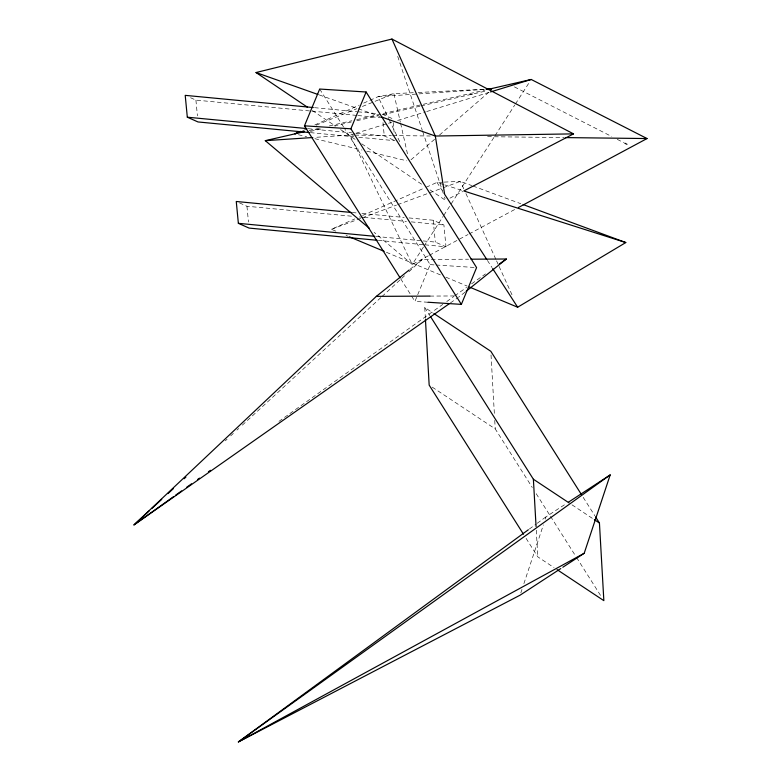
<?xml version="1.0" encoding="UTF-8"?>
<svg xmlns="http://www.w3.org/2000/svg" width="781" height="781" viewBox="0 0 781 781"><rect width="100%" height="100%" fill="white"/><g stroke="black" fill="none" stroke-linecap="round" stroke-linejoin="round"><path stroke-width="0.59" stroke-dasharray="3.9 2.93" d="M520.82 592.886L521.972 589.43M523.885 583.661L543.371 524.891M545.284 519.121L546.046 516.817L566.41 503.52M428.027 302.247L414.936 301.417L417.239 295.843M417.708 294.73L430.165 264.632L344.236 128.064M423.419 247.079L412.241 264.447L374.109 232.328M424.073 246.054L443.13 216.415M443.793 215.39L494.393 136.695M495.056 135.679L514.767 105.015M515.421 103.99L529.879 81.507M225.289 440.826L227.086 439.186M230.668 435.886L233.353 433.406M236.936 430.116L238.722 428.466M242.305 425.167L381.079 297.385M381.977 296.555L400.78 279.247M401.678 278.417L405.261 275.117M408.834 271.827L422.267 259.458L468.571 259.204M411.011 159.793L434.871 139.067M439.459 135.084L489.013 92.041M410.084 269.25L422.267 259.458M465.105 292.153L458.418 297.317M529.342 529.049L536.215 524.012M537.201 523.29L546.046 516.817M278.944 421.389L288.872 414.301M289.868 413.588L442.788 304.385M446.761 301.554L453.712 296.585M454.708 295.882L466.618 287.369M471.587 283.825L485.489 273.897M450.432 302.921L457.422 298.02M428.33 255.826L412.241 264.447L350.015 135.054L313.708 137.456M429.394 255.25L467.995 234.554M469.069 233.978L516.241 208.683M449.895 198.189L462.713 191.521M314.811 124.94L359.201 105.123M363.634 103.131L378.063 96.688L393.907 93.671L413.334 92.724M335.908 231.176L331.427 229.292L354.818 218.905M362.618 215.449L425.01 187.752M426.123 187.255L436.979 182.432L443.071 182.158M302.716 130.671L307.226 128.845M316.227 125.185L356.751 108.744M362.384 106.46L393.907 93.671L400.341 122.187M331.427 229.292L361.095 218.27M362.238 217.84L396.475 205.12M397.617 204.69L428.437 193.239M429.57 192.819L442.124 188.153M443.266 187.723L460.39 181.368L471.792 185.585M354.662 133.629L350.015 135.054L353.666 135.103M355.824 133.278L391.828 122.227M397.627 120.45L425.508 111.898M426.67 111.537L490.546 91.933M309.1 130.583L319.81 128.123M329.318 125.926L351.909 120.733M356.663 119.639L422.052 104.586M423.243 104.312L485.06 90.079M310.428 131.403L321.128 128.943M334.209 125.926L352.046 121.826M356.8 120.733L378.199 115.803M382.954 114.709L419.807 106.226M420.998 105.952L486.29 90.928M484.24 89.424L378.063 96.688L388.606 118.624M418.186 92.49L483.751 89.288M469.742 94.735L472.612 94.599M444.223 182.1L460.39 181.368L463.904 189.09M429.95 296.087L454.317 295.95M354.877 135.113L391.398 135.543M392.618 135.562L430.351 136.001M487.569 136.675L564.253 137.583M430.165 264.632L434.929 264.935M436.12 265.013L474.204 267.444M314.499 107.671L356.79 111.693M358.001 111.81L377.33 113.645M190.564 97.732L195.914 100.114L310.692 111.039M311.902 111.146L356.605 115.403M357.815 115.52L380.777 117.706M308.144 128.699L351.635 132.838M356.478 133.297L384.262 135.943L393.888 140.219M310.379 132.643L353.871 136.782M358.704 137.241L394.952 140.697M352.26 212.53L357.093 212.998M361.925 213.457L404.216 217.479M409.049 217.938L433.211 220.242L443.901 224.987L446 246.825L425.46 244.873M239.474 202.914L246.952 206.243L352.075 216.249M359.319 216.933L362.95 217.284M364.151 217.391L406.442 221.423M411.275 221.882L443.901 224.987M376.1 236.438L422.013 240.812M423.224 240.929L435.31 242.081L446 246.825M378.336 240.382L424.249 244.756M298.371 134.713L306.63 136.704M314.88 138.686L362.023 150.04M366.738 151.172L406.823 160.818M443.676 184.57L436.979 182.432L442.085 190.339M444.799 184.921L463.777 190.964M319.244 94.921L357.171 108.354M358.313 108.764L380.152 116.496M472.935 186.005L520.849 203.724M346.012 235.393L348.248 236.34M386.4 252.302L441.372 275.303M445.863 277.177L467.175 286.1M382.163 114.114L392.853 118.858M514.367 86.867L611.796 136.568M617.215 139.33L623.707 142.64M425.381 318.414L424.757 307.499L432.889 312.888M432.215 387.132L495.232 428.906L532.3 487.529M572.004 504.838L593.345 518.994M526.082 538.343L537.787 556.853L554.051 567.631M312.39 110.551L335.537 126.161M340.575 129.558L357.678 141.097M361.71 143.811L423.097 185.214M430.019 189.881L445.619 200.405L444.496 197.017M487.403 260.424L492.01 267.551M583.182 497.321L594.888 515.831M424.757 307.499L429.96 315.719M536.205 493.699L549.863 515.294M550.517 516.319L575.88 556.433M576.534 557.458L601.897 597.563M319.693 89.044L343.591 127.039M400.721 278.827L414.936 301.417M389.133 119.718L400.741 143.841M465.915 193.512L496.062 259.751M496.56 260.854L498.571 265.276M499.069 266.38L513.137 297.288M397.705 56.378L422.306 130.32M422.687 131.481L444.116 195.885M400.604 123.369L407.565 154.257M433.211 220.242L435.31 242.081M393.204 122.5L394.141 132.204M382.983 122.597L384.262 135.943M246.952 206.243L248.465 222.009M195.914 100.114L197.427 115.881M536.274 530.172L537.787 556.853M491.024 354.935L494.402 414.36M494.744 420.422L495.232 428.906"/><path stroke-width="1.17" d="M562.818 567.25L584.198 553.28L610.186 474.916L568.451 502.183M400.077 277.802L304.463 125.829L319.693 89.044L366.113 92.002L476.586 267.6L461.356 304.375L428.027 302.247M461.356 304.375L350.884 128.787L366.113 92.002M409.146 270.001L376.344 296.37L133.971 524.92L449.436 303.624M149.191 510.911L133.971 524.92L173.685 496.56M151.875 508.431L161.726 499.362M167.993 493.592L173.362 488.642M184.111 478.753L185.898 477.103M466.042 291.401L506.342 259.009L471.011 259.194M528.356 529.762L238.351 741.95L520.058 595.19L560.778 568.578M610.186 474.916L238.351 741.95L584.198 553.28M175.676 495.134L181.631 490.888M186.6 487.334L191.56 483.79M197.515 479.534L199.506 478.118M208.439 471.734L210.431 470.318M499.391 263.968L506.342 259.009M469.42 287.037L517.657 307.226L625.796 242.549L523.133 204.573M518.379 207.541L647.029 138.549L531.197 79.467L487.442 89.532M307.363 107.153L256.031 72.535L391.945 39.05L573.527 133.873L463.777 190.964L625.796 242.549M300.382 131.384L294.837 133.863L299.338 132.038M490.546 91.933L531.197 79.467M369.462 228.413L265.296 140.668L304.346 131.677M486.651 89.259L491.483 88.927M265.296 140.668L312.498 137.544M486.172 89.171L491.727 88.897M573.527 133.873L435.32 136.031L381.304 116.896M376.344 296.37L429.95 296.087M565.473 137.593L647.029 138.549M304.463 125.829L350.884 128.787M313.298 107.553L185.214 95.36L187.313 117.199L198.003 121.953L309.169 132.526M187.313 117.199L306.933 128.582M351.05 212.422L236.262 201.488L238.361 223.327L249.051 228.081L377.125 240.275M238.361 223.327L374.9 236.331M256.031 72.535L318.092 94.521M349.371 236.809L384.154 251.355M624.79 143.196L626.958 144.3M433.904 313.562L490.819 351.294L581.23 494.236M430.614 316.754L533.384 479.231L568.949 502.818M594.361 519.668L599.437 523.036L603.85 600.648L557.097 569.652M486.748 259.409L444.643 194.293L435.32 136.031L391.945 39.05M492.665 268.566L517.657 307.226M595.542 516.866L599.437 523.036M523.485 534.224L429.169 385.111L425.45 319.624M533.384 479.231L536.069 526.531"/></g></svg>
